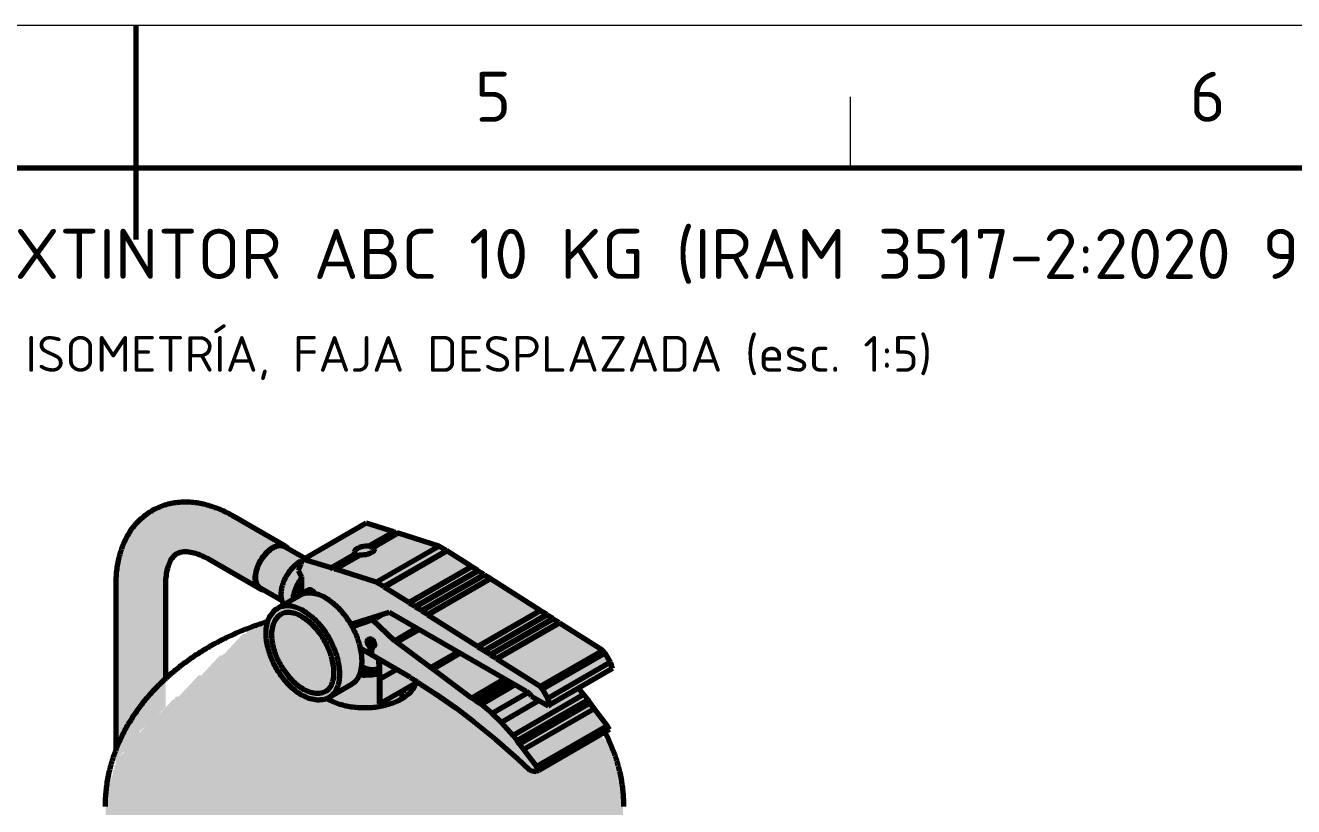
# Model space of a CAD drawing. Header units: millimetres. Extents: x 0 to 420, y 0 to 297.
# Drawn here: x 202.3 to 291, y 242.3 to 297 of the extents above; entities that cross this region are included whole.
import ezdxf
from ezdxf.enums import TextEntityAlignment as Align

# ---------------------------------------------------------------- set-up
doc = ezdxf.new("R2010")
doc.units = ezdxf.units.MM
for name, color, linetype, lineweight in [('01-VISIBLE', 7, 'CONTINUOUS', 70), ('06-TEXTO', 7, 'CONTINUOUS', 25), ('07-RECUADRO', 7, 'CONTINUOUS', 70), ('08-FINA', 5, 'CONTINUOUS', 18), ('13-GRAFICA', 30, 'CONTINUOUS', 18)]:
    doc.layers.add(name, color=color, linetype=linetype, lineweight=lineweight)
doc.styles.add('ISO3098', font='isocpeur.ttf')

msp = doc.modelspace()

# ---------------------------------------------------------------- hatches: boundary and pattern name
at = {"layer": '13-GRAFICA', "true_color": 0x202020}
h = msp.add_hatch(color=7, dxfattribs=at)
h.dxf.hatch_style = 1
h.paths.add_polyline_path([(208.591, 245.597), (208.591, 258.297), (208.691, 258.297), (208.791, 259.797), (208.891, 259.797), (208.891, 259.997), (208.991, 259.997), (209.191, 260.897), (209.291, 260.897), (209.391, 261.297), (209.591, 261.397), (209.591, 261.597), (209.991, 261.897), (209.991, 262.097), (210.091, 262.097), (210.591, 262.697), (210.991, 262.797), (211.091, 262.997), (211.291, 262.997), (211.291, 263.097), (211.491, 263.097), (211.491, 263.197), (211.691, 263.197), (211.691, 263.297), (211.891, 263.297), (211.891, 263.397), (212.991, 263.497), (212.991, 263.597), (214.091, 263.597), (214.091, 263.497), (214.591, 263.497), (214.591, 263.397), (215.191, 263.397), (215.191, 263.297), (215.491, 263.297), (215.491, 263.197), (215.691, 263.197), (215.691, 263.097), (215.891, 263.097), (215.891, 262.997), (216.091, 262.997), (216.091, 262.897), (216.391, 262.897), (216.391, 262.797), (216.591, 262.797), (216.591, 262.697), (217.191, 262.497), (217.291, 262.297), (217.891, 262.097), (217.991, 261.897), (218.591, 261.697), (218.691, 261.497), (219.091, 261.397), (219.191, 261.197), (219.791, 260.997), (219.891, 260.797), (220.291, 260.697), (220.291, 260.597), (219.891, 260.597), (219.891, 260.497), (219.491, 260.397), (219.491, 260.297), (218.791, 259.697), (218.791, 259.497), (218.691, 259.497), (218.691, 259.297), (218.591, 259.297), (218.591, 259.097), (218.491, 259.097), (218.491, 258.697), (218.391, 258.697), (218.391, 257.997), (218.491, 257.997), (218.491, 257.797), (218.591, 257.797), (218.691, 257.597), (218.491, 257.597), (218.391, 257.797), (217.791, 257.997), (217.691, 258.197), (217.091, 258.397), (216.991, 258.597), (216.591, 258.697), (216.491, 258.897), (215.891, 259.097), (215.791, 259.297), (215.591, 259.297), (215.591, 259.397), (215.391, 259.397), (215.391, 259.497), (215.191, 259.497), (215.191, 259.597), (214.991, 259.597), (214.991, 259.697), (214.791, 259.697), (214.791, 259.797), (214.591, 259.797), (214.591, 259.897), (214.391, 259.897), (214.391, 259.997), (213.991, 259.997), (213.991, 260.097), (212.991, 260.097), (212.891, 259.897), (212.691, 259.897), (212.691, 259.797), (212.491, 259.697), (212.491, 259.497), (212.391, 259.497), (212.391, 259.297), (212.291, 259.297), (212.291, 258.997), (212.191, 258.997), (212.191, 258.397), (212.091, 258.397), (212.091, 249.197), (211.991, 249.197), (211.391, 248.497), (211.191, 248.497), (211.191, 248.397), (210.191, 247.497), (210.191, 247.297), (209.691, 246.897), (209.691, 246.697), (209.191, 246.297), (209.191, 246.097), (209.091, 246.097), (208.691, 245.597)])
at = {"layer": '13-GRAFICA', "true_color": 0xb21820}
h = msp.add_hatch(color=7, dxfattribs=at)
h.dxf.hatch_style = 1
h.paths.add_polyline_path([(224.791, 255.397), (224.691, 255.697), (224.591, 255.697), (223.691, 256.697), (223.491, 256.697), (223.391, 256.897), (223.191, 256.897), (223.191, 256.997), (222.991, 256.997), (222.991, 257.097), (222.791, 257.097), (222.791, 257.197), (222.491, 257.197), (222.291, 257.497), (221.991, 257.497), (221.891, 257.197), (221.591, 257.197), (221.591, 258.497), (221.491, 258.497), (221.491, 258.697), (221.391, 258.697), (221.391, 258.997), (221.491, 258.997), (221.591, 259.597), (221.791, 259.597), (221.791, 259.697), (221.991, 259.697), (222.091, 259.897), (222.691, 260.097), (222.791, 260.297), (223.391, 260.497), (223.491, 260.697), (223.691, 260.697), (223.691, 260.797), (223.891, 260.797), (223.991, 260.997), (224.591, 261.197), (224.691, 261.397), (225.291, 261.597), (225.391, 261.797), (225.591, 261.797), (225.591, 261.897), (225.791, 261.897), (225.791, 261.997), (225.991, 261.997), (225.991, 262.097), (226.391, 262.097), (226.391, 261.997), (226.791, 261.997), (226.791, 261.897), (227.091, 261.897), (227.091, 261.797), (227.391, 261.797), (227.391, 261.697), (227.691, 261.697), (227.691, 261.597), (228.091, 261.597), (228.191, 261.397), (228.391, 261.497), (228.391, 261.397), (228.691, 261.397), (228.691, 261.297), (228.991, 261.297), (228.991, 261.197), (229.291, 261.197), (229.291, 261.097), (229.591, 261.097), (229.591, 260.997), (229.991, 260.997), (229.991, 260.897), (230.291, 260.897), (230.291, 260.797), (230.591, 260.797), (230.591, 260.697), (230.891, 260.697), (230.891, 260.597), (231.191, 260.597), (231.191, 260.497), (231.591, 260.397), (231.691, 260.197), (231.891, 260.197), (231.891, 260.097), (232.191, 259.997), (232.291, 259.797), (232.691, 259.697), (232.691, 259.597), (232.991, 259.497), (233.091, 259.297), (233.491, 259.197), (233.591, 258.997), (233.791, 258.997), (233.891, 258.797), (234.091, 258.797), (234.191, 258.597), (234.391, 258.597), (234.491, 258.397), (234.691, 258.397), (234.691, 258.297), (234.991, 258.197), (235.091, 257.997), (235.491, 257.897), (235.591, 257.697), (235.791, 257.697), (235.891, 257.497), (236.291, 257.397), (236.391, 257.197), (236.591, 257.197), (236.591, 257.097), (236.891, 256.997), (236.991, 256.797), (237.391, 256.697), (237.491, 256.497), (237.691, 256.497), (237.791, 256.297), (237.991, 256.297), (237.991, 256.197), (238.291, 256.097), (238.391, 255.897), (238.791, 255.797), (238.891, 255.597), (239.091, 255.597), (239.191, 255.397), (239.391, 255.397), (239.491, 255.197), (239.691, 255.197), (239.691, 255.097), (239.991, 254.997), (240.091, 254.797), (240.491, 254.697), (240.491, 254.597), (240.791, 254.497), (240.891, 254.297), (241.291, 254.197), (241.391, 253.997), (241.591, 253.997), (241.591, 253.897), (241.891, 253.797), (241.991, 253.597), (242.191, 253.597), (242.191, 253.497), (242.391, 253.497), (242.491, 253.297), (242.691, 253.297), (242.691, 253.197), (242.891, 253.097), (242.991, 252.697), (243.091, 252.697), (243.191, 252.397), (243.291, 252.397), (243.291, 251.897), (242.991, 251.797), (242.991, 251.697), (242.791, 251.697), (242.791, 251.597), (242.591, 251.597), (242.491, 251.397), (241.891, 251.197), (241.791, 250.997), (241.191, 250.797), (241.091, 250.597), (240.691, 250.497), (240.591, 250.297), (239.991, 250.097), (239.891, 249.897), (239.291, 249.697), (239.191, 249.497), (238.691, 249.397), (238.691, 249.497), (238.491, 249.497), (238.391, 249.697), (237.791, 249.897), (237.391, 250.397), (237.191, 250.397), (237.191, 250.497), (236.991, 250.497), (236.891, 250.697), (236.491, 250.797), (236.391, 250.997), (235.791, 251.197), (235.691, 251.397), (235.091, 251.597), (234.991, 251.797), (234.791, 251.797), (234.791, 251.897), (234.591, 251.897), (234.491, 252.097), (233.891, 252.297), (233.791, 252.497), (233.191, 252.697), (233.091, 252.897), (232.491, 253.097), (232.391, 253.297), (232.191, 253.297), (232.191, 253.397), (231.991, 253.397), (231.891, 253.597), (231.291, 253.797), (231.191, 253.997), (230.591, 254.197), (230.491, 254.397), (229.891, 254.597), (229.791, 254.797), (229.591, 254.797), (229.591, 254.897), (229.391, 254.897), (229.291, 255.097), (228.691, 255.297), (228.591, 255.497), (227.991, 255.697), (227.891, 255.897), (227.491, 255.897), (227.491, 255.797), (227.191, 255.797), (227.191, 255.697), (226.891, 255.697), (226.891, 255.597), (226.591, 255.597), (226.591, 255.497), (226.291, 255.497), (226.291, 255.397), (225.891, 255.397), (225.891, 255.297), (225.591, 255.297), (225.591, 255.197), (225.291, 255.197), (225.291, 255.097), (224.991, 255.097), (224.891, 255.397)])
at = {"layer": '13-GRAFICA', "true_color": 0xcba23e}
h = msp.add_hatch(color=7, dxfattribs=at)
h.dxf.hatch_style = 1
h.paths.add_polyline_path([(221.591, 257.697), (221.391, 256.997), (221.091, 256.897), (221.091, 256.797), (220.891, 256.797), (220.891, 256.697), (220.691, 256.697), (220.591, 256.497), (220.291, 256.497), (220.191, 256.797), (219.991, 256.797), (219.991, 256.897), (219.791, 256.897), (219.691, 257.097), (219.291, 257.197), (219.191, 257.397), (218.791, 257.497), (218.791, 257.597), (218.491, 257.797), (218.491, 257.997), (218.391, 257.997), (218.391, 258.697), (218.491, 258.697), (218.491, 259.097), (218.591, 259.097), (218.791, 259.697), (218.891, 259.697), (219.491, 260.397), (219.691, 260.397), (219.691, 260.497), (219.891, 260.497), (219.891, 260.597), (220.291, 260.597), (220.291, 260.497), (220.891, 260.297), (220.991, 260.097), (221.591, 259.897), (221.591, 259.797), (221.791, 259.697), (221.791, 259.597), (221.591, 259.597), (221.591, 259.297), (221.491, 259.297), (221.491, 258.997), (221.391, 258.997), (221.391, 258.697), (221.491, 258.697), (221.491, 258.497), (221.591, 258.497)])
h = msp.add_hatch(color=7, dxfattribs=at)
h.dxf.hatch_style = 1
h.paths.add_polyline_path([(221.491, 257.497), (221.591, 257.497), (221.591, 257.097), (221.391, 257.097), (221.391, 257.197), (221.491, 257.197)])
at = {"layer": '13-GRAFICA', "true_color": 0xd6d9de}
h = msp.add_hatch(color=7, dxfattribs=at)
h.dxf.hatch_style = 1
h.paths.add_polyline_path([(221.891, 257.197), (221.991, 257.497), (222.291, 257.497), (222.491, 257.197), (222.191, 257.197), (222.191, 257.297)])
at = {"layer": '13-GRAFICA', "true_color": 0xffffff}
h = msp.add_hatch(color=7, dxfattribs=at)
h.dxf.hatch_style = 1
h.paths.add_polyline_path([(219.191, 254.797), (219.191, 255.197), (219.291, 255.197), (219.291, 255.497), (219.391, 255.497), (219.391, 255.697), (219.591, 255.797), (219.591, 255.997), (219.791, 255.997), (219.991, 256.297), (220.591, 256.497), (220.691, 256.697), (221.291, 256.897), (221.391, 257.097), (221.591, 257.097), (221.591, 257.197), (222.091, 257.197), (222.091, 257.297), (222.191, 257.297), (222.191, 257.197), (222.791, 257.197), (222.791, 257.097), (223.391, 256.897), (223.491, 256.697), (223.691, 256.697), (223.691, 256.597), (224.691, 255.697), (224.691, 255.497), (224.891, 255.397), (224.891, 255.197), (225.091, 255.097), (225.091, 254.897), (225.191, 254.897), (225.191, 254.697), (225.291, 254.697), (225.291, 254.497), (225.391, 254.497), (225.391, 254.297), (225.491, 254.297), (225.491, 253.997), (225.591, 253.997), (225.591, 253.697), (225.691, 253.697), (225.691, 253.197), (225.791, 253.197), (225.791, 251.897), (225.691, 251.897), (225.691, 251.497), (225.491, 251.397), (225.491, 251.197), (225.391, 251.197), (225.191, 250.897), (224.991, 250.897), (224.891, 250.697), (224.491, 250.597), (224.391, 250.397), (224.191, 250.397), (224.191, 250.297), (223.991, 250.297), (223.891, 250.097), (223.691, 250.097), (223.691, 249.997), (223.491, 249.997), (223.491, 249.897), (223.191, 249.897), (223.191, 249.797), (222.291, 249.797), (222.291, 249.897), (221.991, 249.897), (221.991, 249.997), (221.391, 250.197), (221.191, 250.497), (220.991, 250.497), (220.991, 250.597), (220.391, 251.097), (220.391, 251.297), (220.091, 251.497), (220.091, 251.697), (219.891, 251.797), (219.891, 251.997), (219.791, 251.997), (219.791, 252.197), (219.691, 252.197), (219.691, 252.397), (219.591, 252.397), (219.591, 252.597), (219.491, 252.597), (219.491, 252.897), (219.391, 252.897), (219.291, 253.497), (219.191, 253.497), (219.191, 253.997), (219.091, 253.997), (219.091, 254.797)])
at = {"layer": '13-GRAFICA', "true_color": 0xb21820}
h = msp.add_hatch(color=7, dxfattribs=at)
h.dxf.hatch_style = 1
h.paths.add_polyline_path([(226.291, 255.397), (226.291, 255.497), (226.591, 255.497), (226.591, 255.597), (226.691, 255.597), (226.691, 253.897), (226.591, 253.897), (226.491, 254.097), (226.291, 254.097), (226.291, 253.997), (226.191, 253.997), (226.191, 255.397)])
h = msp.add_hatch(color=7, dxfattribs=at)
h.dxf.hatch_style = 1
h.paths.add_polyline_path([(226.891, 255.597), (226.891, 255.697), (227.191, 255.697), (227.191, 255.797), (227.491, 255.797), (227.491, 255.897), (227.891, 255.897), (227.991, 255.697), (228.591, 255.497), (228.691, 255.297), (229.291, 255.097), (229.391, 254.897), (229.791, 254.797), (229.891, 254.597), (230.491, 254.397), (230.591, 254.197), (231.191, 253.997), (231.291, 253.797), (231.891, 253.597), (231.991, 253.397), (232.391, 253.297), (232.491, 253.097), (233.091, 252.897), (233.191, 252.697), (233.791, 252.497), (233.891, 252.297), (234.491, 252.097), (234.591, 251.897), (234.991, 251.797), (235.091, 251.597), (235.691, 251.397), (235.791, 251.197), (235.991, 251.197), (235.991, 251.097), (236.391, 250.997), (236.491, 250.797), (236.891, 250.697), (236.991, 250.497), (237.391, 250.397), (237.791, 249.897), (238.391, 249.697), (238.391, 249.597), (238.691, 249.497), (238.691, 249.397), (239.191, 249.497), (239.291, 249.697), (239.891, 249.897), (239.991, 250.097), (240.191, 250.097), (240.191, 250.197), (240.391, 250.197), (240.391, 250.297), (240.591, 250.297), (240.691, 250.497), (240.991, 250.597), (240.991, 250.497), (241.491, 250.097), (241.491, 249.897), (241.691, 249.797), (241.691, 249.597), (241.891, 249.497), (241.891, 249.297), (242.191, 249.097), (242.191, 248.897), (242.291, 248.897), (242.291, 248.797), (242.591, 248.597), (242.591, 248.397), (242.891, 248.197), (242.891, 247.997), (243.091, 247.897), (243.091, 247.597), (242.491, 247.397), (242.391, 247.197), (241.991, 247.097), (241.891, 246.897), (241.691, 246.897), (241.691, 246.797), (241.291, 246.697), (241.191, 246.497), (240.591, 246.297), (240.491, 246.097), (239.891, 245.897), (239.791, 245.697), (239.591, 245.697), (239.591, 245.597), (239.391, 245.597), (239.291, 245.397), (238.691, 245.197), (238.591, 244.997), (238.391, 244.997), (238.391, 244.897), (238.191, 244.897), (238.191, 244.797), (237.591, 244.797), (236.791, 245.697), (236.591, 245.697), (236.591, 245.797), (236.491, 245.797), (235.991, 246.397), (235.791, 246.397), (235.291, 246.997), (235.091, 246.997), (234.791, 247.397), (234.591, 247.397), (234.191, 247.897), (233.991, 247.897), (233.691, 248.297), (233.491, 248.297), (233.291, 248.597), (233.091, 248.597), (232.891, 248.897), (232.691, 248.897), (232.691, 248.997), (232.591, 248.997), (232.491, 249.197), (232.291, 249.197), (232.091, 249.497), (231.891, 249.497), (231.791, 249.697), (231.591, 249.697), (231.391, 249.997), (231.191, 249.997), (231.091, 250.197), (230.891, 250.197), (230.891, 250.297), (230.591, 250.397), (230.491, 250.597), (230.291, 250.597), (230.291, 250.697), (230.091, 250.697), (229.991, 250.897), (229.791, 250.897), (229.591, 251.197), (229.191, 251.297), (229.091, 251.497), (228.691, 251.597), (228.591, 251.797), (228.191, 251.897), (228.091, 252.097), (227.491, 252.297), (227.391, 252.497), (226.991, 252.597), (226.891, 252.797), (226.691, 252.797), (226.691, 252.897), (226.691, 253.897), (226.691, 255.597)])
h = msp.add_hatch(color=7, dxfattribs=at)
h.dxf.hatch_style = 1
h.paths.add_polyline_path([(212.591, 249.797), (212.691, 249.797), (212.791, 249.997), (212.991, 249.997), (214.391, 251.497), (214.591, 251.497), (215.891, 252.897), (216.091, 252.897), (216.091, 252.997), (216.191, 252.997), (217.491, 254.397), (217.691, 254.397), (217.991, 254.797), (219.191, 254.997), (219.191, 254.797), (219.091, 254.797), (219.191, 253.497), (219.291, 253.497), (219.291, 253.097), (219.391, 253.097), (219.391, 252.897), (219.491, 252.897), (219.491, 252.597), (219.591, 252.597), (219.591, 252.397), (219.691, 252.397), (219.891, 251.797), (220.091, 251.697), (220.091, 251.497), (220.391, 251.297), (220.391, 251.097), (220.491, 251.097), (220.991, 250.497), (221.191, 250.497), (221.391, 250.197), (221.591, 250.197), (221.591, 250.097), (221.791, 250.097), (221.791, 249.997), (221.991, 249.997), (221.991, 249.897), (222.291, 249.897), (222.291, 249.797), (223.191, 249.797), (223.191, 249.897), (223.491, 249.897), (223.591, 249.697), (223.891, 249.697), (223.891, 249.597), (224.391, 249.497), (224.391, 249.397), (224.891, 249.397), (224.891, 249.297), (225.991, 249.297), (225.991, 249.197), (226.291, 249.197), (226.291, 249.297), (227.191, 249.297), (227.191, 249.397), (227.891, 249.497), (227.891, 249.597), (228.091, 249.597), (228.091, 249.697), (228.591, 249.797), (228.691, 249.997), (228.891, 249.997), (228.891, 250.097), (229.491, 250.597), (229.591, 250.997), (229.791, 250.997), (229.791, 250.897), (229.991, 250.897), (230.091, 250.697), (230.291, 250.697), (230.291, 250.597), (230.491, 250.597), (230.591, 250.397), (230.791, 250.397), (230.891, 250.197), (231.091, 250.197), (231.191, 249.997), (231.391, 249.997), (231.391, 249.897), (231.491, 249.897), (231.591, 249.697), (231.791, 249.697), (231.891, 249.497), (232.091, 249.497), (232.291, 249.197), (232.491, 249.197), (232.691, 248.897), (232.891, 248.897), (232.891, 248.797), (232.991, 248.797), (233.091, 248.597), (233.291, 248.597), (233.491, 248.297), (233.691, 248.297), (233.691, 248.197), (233.791, 248.197), (233.991, 247.897), (234.191, 247.897), (234.591, 247.397), (234.791, 247.397), (235.091, 246.997), (235.291, 246.997), (235.791, 246.397), (235.991, 246.397), (236.591, 245.697), (236.791, 245.697), (237.591, 244.797), (238.191, 244.797), (238.191, 244.897), (238.591, 244.997), (238.691, 245.197), (239.291, 245.397), (239.391, 245.597), (239.791, 245.697), (239.891, 245.897), (240.491, 246.097), (240.591, 246.297), (241.191, 246.497), (241.291, 246.697), (241.891, 246.897), (241.991, 247.097), (242.591, 247.297), (242.591, 247.197), (243.191, 246.697), (243.191, 246.297), (243.291, 246.297), (243.391, 245.597), (243.491, 245.597), (243.591, 244.897), (243.691, 244.897), (243.791, 244.197), (243.891, 244.197), (243.991, 242.397), (244.091, 242.397), (244.091, 240.497), (243.991, 240.497), (243.991, 240.097), (243.891, 240.097), (243.891, 239.797), (243.791, 239.797), (243.791, 239.497), (243.691, 239.497), (243.691, 239.197), (243.591, 239.197), (243.391, 238.297), (243.291, 238.297), (243.291, 238.097), (243.091, 237.997), (243.091, 237.797), (242.691, 237.497), (242.691, 237.297), (242.391, 237.097), (242.391, 236.897), (241.991, 236.597), (241.991, 236.397), (241.691, 236.197), (241.691, 235.997), (241.591, 235.997), (241.491, 235.797), (241.291, 235.797), (241.091, 235.497), (240.891, 235.497), (240.791, 235.297), (240.591, 235.297), (240.391, 234.997), (240.191, 234.997), (239.991, 234.697), (239.791, 234.697), (239.591, 234.397), (239.391, 234.397), (239.391, 234.297), (239.291, 234.297), (239.191, 234.097), (238.991, 234.097), (238.891, 233.897), (238.691, 233.897), (238.691, 233.797), (238.491, 233.797), (238.491, 233.697), (238.191, 233.697), (238.191, 233.597), (237.991, 233.597), (237.991, 233.497), (237.791, 233.497), (237.791, 233.397), (237.591, 233.397), (237.591, 233.297), (237.391, 233.297), (237.391, 233.197), (237.091, 233.197), (237.091, 233.097), (236.891, 233.097), (236.891, 232.997), (236.691, 232.997), (236.691, 232.897), (236.491, 232.897), (236.491, 232.797), (236.291, 232.797), (236.291, 232.697), (235.991, 232.697), (235.991, 232.597), (235.791, 232.597), (235.791, 232.497), (235.591, 232.497), (235.591, 232.397), (235.391, 232.397), (235.391, 232.297), (234.991, 232.297), (234.991, 232.197), (234.591, 232.197), (234.591, 232.097), (234.191, 232.097), (234.191, 231.997), (232.991, 231.797), (232.991, 231.697), (232.291, 231.597), (232.291, 231.497), (231.891, 231.497), (231.891, 231.397), (231.491, 231.397), (231.491, 231.297), (229.791, 231.197), (229.791, 231.097), (228.791, 231.097), (228.791, 230.997), (227.891, 230.997), (227.891, 230.897), (222.591, 230.997), (222.591, 231.097), (221.991, 231.097), (221.991, 231.197), (221.491, 231.197), (221.491, 231.297), (220.891, 231.297), (220.891, 231.397), (220.391, 231.397), (220.391, 231.497), (219.791, 231.497), (219.791, 231.597), (219.191, 231.597), (219.191, 231.697), (218.291, 231.797), (218.291, 231.897), (218.091, 231.897), (218.091, 231.997), (217.791, 231.997), (217.791, 232.097), (217.491, 232.097), (217.491, 232.197), (217.191, 232.197), (217.191, 232.297), (216.891, 232.297), (216.891, 232.397), (215.991, 232.597), (215.991, 232.697), (215.791, 232.697), (215.791, 232.797), (214.891, 232.997), (214.891, 233.097), (214.291, 233.297), (214.191, 233.497), (213.791, 233.597), (213.691, 233.797), (213.091, 233.997), (212.991, 234.197), (212.391, 234.397), (212.291, 234.597), (211.891, 234.697), (211.791, 234.897), (211.591, 234.897), (209.891, 236.697), (209.691, 236.697), (209.691, 236.797), (209.391, 236.997), (209.391, 237.197), (209.291, 237.197), (209.291, 237.397), (209.191, 237.397), (209.191, 237.597), (209.091, 237.597), (208.891, 238.197), (208.691, 238.297), (208.691, 238.497), (208.591, 238.497), (208.591, 238.697), (208.491, 238.697), (208.491, 238.897), (208.391, 238.897), (208.391, 239.097), (208.291, 239.097), (208.291, 239.297), (208.191, 239.297), (208.191, 239.497), (208.091, 239.497), (208.091, 240.497), (207.991, 240.497), (207.991, 241.397), (207.891, 241.397), (207.891, 243.097), (207.991, 243.097), (207.991, 243.497), (208.091, 243.497), (208.191, 244.197), (208.291, 244.197), (208.291, 244.497), (208.391, 244.497), (208.391, 244.897), (208.491, 244.897), (208.491, 245.197), (208.591, 245.197), (208.591, 245.597), (209.191, 246.097), (209.191, 246.297), (209.691, 246.697), (209.691, 246.897), (210.191, 247.297), (210.191, 247.497), (210.291, 247.497), (211.191, 248.497), (211.391, 248.497)])
h = msp.add_hatch(color=7, dxfattribs=at)
h.dxf.hatch_style = 1
h.paths.add_polyline_path([(225.491, 254.297), (225.391, 254.297), (225.391, 254.497), (225.291, 254.497), (225.091, 255.097), (225.591, 255.197), (225.591, 255.297), (225.891, 255.297), (225.891, 255.397), (226.191, 255.397), (226.191, 253.997), (226.191, 253.197), (225.991, 253.197), (225.991, 253.297), (225.691, 253.397)])
at = {"layer": '13-GRAFICA', "true_color": 0xd6d9de}
h = msp.add_hatch(color=7, dxfattribs=at)
h.dxf.hatch_style = 1
h.paths.add_polyline_path([(226.491, 253.397), (226.491, 253.497), (226.291, 253.497), (226.291, 253.697), (226.191, 253.697), (226.191, 253.997), (226.291, 253.997), (226.291, 254.097), (226.491, 254.097), (226.491, 253.997), (226.691, 253.897), (226.691, 253.497)])
at = {"layer": '13-GRAFICA', "true_color": 0xb21820}
h = msp.add_hatch(color=7, dxfattribs=at)
h.dxf.hatch_style = 1
h.paths.add_polyline_path([(226.491, 252.897), (226.491, 252.997), (226.291, 252.997), (226.191, 253.197), (226.191, 253.997), (226.291, 253.497), (226.591, 253.397), (226.691, 253.897), (226.691, 252.897)])
at = {"layer": '13-GRAFICA', "true_color": 0xcba23e}
h = msp.add_hatch(color=7, dxfattribs=at)
h.dxf.hatch_style = 1
h.paths.add_polyline_path([(225.691, 253.397), (225.991, 253.297), (225.991, 253.197), (226.191, 253.197), (226.291, 252.997), (226.891, 252.797), (226.891, 252.697), (226.991, 252.697), (226.991, 251.997), (226.891, 251.997), (226.891, 251.897), (226.191, 251.897), (226.191, 251.997), (225.791, 252.097)])
at = {"layer": '13-GRAFICA', "true_color": 0xc81e2d}
h = msp.add_hatch(color=7, dxfattribs=at)
h.dxf.hatch_style = 1
h.paths.add_polyline_path([(227.091, 249.597), (226.991, 252.597), (227.391, 252.497), (227.491, 252.297), (228.091, 252.097), (228.191, 251.897), (228.591, 251.797), (228.691, 251.597), (228.891, 251.597), (228.891, 251.497), (229.091, 251.497), (229.191, 251.297), (229.391, 251.297), (229.391, 251.197), (229.691, 251.097), (229.591, 250.897), (229.391, 250.897), (229.391, 250.797), (229.191, 250.797), (229.091, 250.597), (228.491, 250.397), (228.391, 250.197), (227.791, 249.997), (227.691, 249.797), (227.491, 249.797), (227.491, 249.697), (227.291, 249.697), (227.291, 249.597)])
at = {"layer": '13-GRAFICA', "true_color": 0xb21820}
h = msp.add_hatch(color=7, dxfattribs=at)
h.dxf.hatch_style = 1
h.paths.add_polyline_path([(224.091, 249.597), (223.591, 249.697), (223.491, 249.997), (223.891, 250.097), (223.991, 250.297), (224.191, 250.297), (224.191, 250.397), (224.391, 250.397), (224.491, 250.597), (224.691, 250.597), (224.691, 250.697), (224.891, 250.697), (224.991, 250.897), (225.191, 250.897), (225.191, 250.997), (225.491, 251.197), (225.491, 251.397), (225.691, 251.497), (225.691, 251.897), (225.791, 251.897), (225.791, 251.997), (226.191, 251.997), (226.191, 251.897), (226.891, 251.897), (226.891, 251.997), (226.991, 251.997), (226.991, 251.397), (227.091, 251.397), (227.091, 249.597), (227.691, 249.797), (227.791, 249.997), (227.991, 249.997), (227.991, 250.097), (228.391, 250.197), (228.491, 250.397), (229.091, 250.597), (229.191, 250.797), (229.591, 250.897), (229.491, 250.597), (229.391, 250.597), (228.891, 249.997), (228.691, 249.997), (228.591, 249.797), (228.091, 249.697), (228.091, 249.597), (227.891, 249.597), (227.891, 249.497), (227.191, 249.397), (227.191, 249.297), (226.291, 249.297), (226.291, 249.197), (225.991, 249.197), (225.991, 249.297), (224.891, 249.297), (224.891, 249.397), (224.391, 249.397), (224.391, 249.497), (224.091, 249.497)])

# ---------------------------------------------------------------- linework, layer by layer
at = {"layer": '01-VISIBLE'}
for p, q in [((220.464, 260.541), (216.864, 262.619)), ((226.109, 262.141), (221.725, 259.61)), ((228.048, 261.547), (226.109, 262.141)), ((228.048, 261.547), (226.329, 260.555)), ((228.12, 261.506), (226.418, 260.523)), ((228.288, 261.464), (226.582, 260.479)), ((228.36, 261.45), (226.634, 260.453)), ((228.12, 261.506), (228.048, 261.547)), ((228.192, 261.409), (228.12, 261.506)), ((228.36, 261.45), (228.288, 261.464)), ((231.21, 260.551), (228.36, 261.45)), ((221.851, 259.683), (220.439, 260.498)), ((226.826, 258.02), (231.21, 260.551)), ((227.352, 257.716), (231.736, 260.248)), ((227.376, 257.675), (231.76, 260.206)), ((231.736, 260.248), (231.21, 260.551)), ((231.76, 260.206), (231.736, 260.248)), ((233.484, 259.127), (231.76, 260.206)), ((218.724, 257.527), (215.124, 259.605)), ((221.545, 259.286), (221.353, 258.843)), ((221.593, 259.534), (221.545, 259.286)), ((221.725, 259.61), (221.593, 259.534)), ((223.664, 259.016), (221.725, 259.61)), ((225.382, 260.008), (223.664, 259.016)), ((225.438, 259.957), (223.736, 258.975)), ((225.611, 259.918), (223.904, 258.933)), ((225.703, 259.916), (223.976, 258.919)), ((233.484, 259.127), (229.1, 256.596)), ((233.508, 259.087), (233.484, 259.127)), ((221.353, 258.843), (221.593, 258.401)), ((221.593, 258.401), (221.593, 257.145)), ((223.736, 258.975), (223.664, 259.016)), ((223.808, 258.877), (223.736, 258.975)), ((223.904, 258.933), (223.808, 258.877)), ((223.976, 258.919), (223.904, 258.933)), ((226.826, 258.02), (223.976, 258.919)), ((233.508, 259.087), (229.124, 256.556)), ((233.939, 258.838), (229.555, 256.307)), ((233.963, 258.797), (229.579, 256.265)), ((234.371, 258.561), (229.987, 256.03)), ((234.395, 258.52), (230.011, 255.989)), ((234.802, 258.285), (230.418, 255.754)), ((234.826, 258.243), (230.442, 255.712)), ((233.939, 258.838), (233.508, 259.087)), ((233.963, 258.797), (233.939, 258.838)), ((234.371, 258.561), (233.963, 258.797)), ((234.395, 258.52), (234.371, 258.561)), ((234.802, 258.285), (234.395, 258.52)), ((234.826, 258.243), (234.802, 258.285)), ((238.298, 256.044), (234.826, 258.243)), ((208.598, 257.846), (208.598, 246.272)), ((212.078, 257.846), (212.078, 251.263)), ((220.246, 256.706), (218.749, 257.571)), ((221.949, 257.406), (222.091, 257.487)), ((227.352, 257.716), (226.826, 258.02)), ((227.376, 257.675), (227.352, 257.716)), ((229.1, 256.596), (227.376, 257.675)), ((221.485, 257.09), (219.929, 256.191)), ((229.124, 256.556), (229.1, 256.596)), ((229.555, 256.307), (229.124, 256.556)), ((225.05, 255.07), (227.735, 255.919)), ((227.348, 255.797), (226.803, 255.482)), ((227.735, 255.919), (237.314, 250.389)), ((229.579, 256.265), (229.555, 256.307)), ((229.987, 256.03), (229.579, 256.265)), ((230.011, 255.989), (229.987, 256.03)), ((230.418, 255.754), (230.011, 255.989)), ((230.442, 255.712), (230.418, 255.754)), ((233.914, 253.513), (230.442, 255.712)), ((238.298, 256.044), (233.914, 253.513)), ((238.322, 256.003), (233.938, 253.471)), ((238.753, 255.754), (234.369, 253.222)), ((238.777, 255.712), (234.393, 253.181)), ((238.322, 256.003), (238.298, 256.044)), ((238.753, 255.754), (238.322, 256.003)), ((238.777, 255.712), (238.753, 255.754)), ((239.183, 255.478), (238.777, 255.712)), ((225.094, 254.994), (225.437, 255.192)), ((225.097, 254.989), (225.463, 255.2)), ((225.1, 254.985), (225.483, 255.207)), ((225.101, 254.982), (225.499, 255.212)), ((225.102, 254.98), (225.509, 255.215)), ((225.117, 254.954), (225.133, 254.953)), ((225.72, 255.282), (225.126, 254.939)), ((225.678, 255.268), (225.133, 254.953)), ((226.567, 255.382), (225.147, 254.901)), ((225.437, 255.05), (226.779, 255.504)), ((225.437, 255.05), (225.983, 255.365)), ((226.567, 255.382), (226.779, 255.504)), ((228.099, 253.918), (226.567, 255.382)), ((226.779, 255.504), (226.803, 255.482)), ((228.099, 253.918), (229.65, 254.814)), ((228.267, 253.821), (229.818, 254.717)), ((239.183, 255.478), (234.799, 252.946)), ((239.207, 255.436), (234.823, 252.905)), ((239.615, 255.201), (235.231, 252.67)), ((239.639, 255.159), (235.255, 252.628)), ((239.207, 255.436), (239.183, 255.478)), ((239.615, 255.201), (239.207, 255.436)), ((239.639, 255.159), (239.615, 255.201)), ((242.681, 253.238), (239.639, 255.159)), ((226.264, 254.004), (226.335, 254.045)), ((228.267, 253.821), (228.099, 253.918)), ((230.637, 252.038), (228.267, 253.821)), ((225.724, 253.402), (229.176, 251.387)), ((226.584, 253.45), (226.655, 253.491)), ((232.548, 253.141), (230.637, 252.038)), ((232.716, 253.044), (230.805, 251.94)), ((233.938, 253.471), (233.914, 253.513)), ((234.369, 253.222), (233.938, 253.471)), ((234.393, 253.181), (234.369, 253.222)), ((234.799, 252.946), (234.393, 253.181)), ((234.823, 252.905), (234.799, 252.946)), ((242.681, 253.238), (238.297, 250.707)), ((242.848, 253.058), (238.463, 250.527)), ((242.848, 253.058), (242.681, 253.238)), ((243.219, 252.416), (242.848, 253.058)), ((225.809, 252.139), (226, 252.029)), ((227.045, 251.239), (227.004, 252.655)), ((227.033, 252.639), (227.073, 251.223)), ((230.805, 251.94), (230.637, 252.038)), ((235.231, 252.67), (234.823, 252.905)), ((235.255, 252.628), (235.231, 252.67)), ((238.297, 250.707), (235.255, 252.628)), ((243.219, 252.416), (238.835, 249.885)), ((243.362, 251.972), (243.219, 252.416)), ((227.045, 249.524), (227.045, 251.239)), ((228.272, 251.915), (227.073, 251.223)), ((227.073, 251.223), (227.073, 249.508)), ((229.176, 251.387), (229.2, 251.345)), ((229.2, 251.345), (229.68, 251.068)), ((233.511, 249.908), (230.805, 251.94)), ((235.829, 251.246), (233.511, 249.908)), ((235.997, 251.149), (233.679, 249.811)), ((243.362, 251.972), (238.978, 249.441)), ((225.085, 250.854), (223.529, 249.956)), ((229.704, 251.027), (227.073, 249.508)), ((228.457, 250.263), (228.602, 250.347)), ((228.457, 250.104), (228.457, 250.307)), ((228.602, 250.347), (228.602, 250.391)), ((228.602, 250.347), (228.74, 250.267)), ((228.74, 250.267), (228.74, 250.47)), ((229.68, 251.068), (229.704, 251.027)), ((229.704, 251.027), (230.972, 250.211)), ((236.236, 251.011), (233.87, 249.645)), ((236.547, 250.832), (234.181, 249.466)), ((237.477, 250.289), (234.948, 248.829)), ((237.314, 250.389), (237.362, 250.389)), ((237.362, 250.389), (237.554, 250.223)), ((238.463, 250.527), (238.297, 250.707)), ((238.835, 249.885), (238.463, 250.527)), ((241.358, 250.152), (240.968, 250.59)), ((227.073, 249.508), (227.045, 249.524)), ((230.972, 250.211), (232.409, 249.189)), ((233.679, 249.811), (233.511, 249.908)), ((233.87, 249.645), (233.679, 249.811)), ((234.181, 249.466), (233.87, 249.645)), ((234.948, 248.829), (234.181, 249.466)), ((238.223, 249.725), (235.594, 248.207)), ((241.358, 250.152), (236.409, 247.295)), ((241.645, 249.792), (236.696, 246.935)), ((241.79, 249.544), (236.84, 246.686)), ((237.554, 250.223), (237.673, 250.043)), ((237.673, 250.043), (238.847, 249.365)), ((238.978, 249.441), (238.835, 249.885)), ((238.847, 249.365), (238.978, 249.441)), ((241.645, 249.792), (241.358, 250.152)), ((241.79, 249.544), (241.645, 249.792)), ((242.077, 249.156), (241.79, 249.544)), ((232.409, 249.189), (233.631, 248.261)), ((235.594, 248.207), (234.948, 248.829)), ((242.077, 249.156), (237.127, 246.298)), ((242.988, 247.967), (242.077, 249.156)), ((233.631, 248.261), (235.188, 247.003)), ((236.409, 247.295), (235.594, 248.207)), ((242.988, 247.967), (238.038, 245.11)), ((243.143, 247.698), (238.193, 244.84)), ((243.143, 247.698), (242.988, 247.967)), ((235.188, 247.003), (236.72, 245.676)), ((236.696, 246.935), (236.409, 247.295)), ((236.84, 246.686), (236.696, 246.935)), ((237.127, 246.298), (236.84, 246.686)), ((238.038, 245.11), (237.127, 246.298)), ((236.72, 245.676), (237.558, 244.888)), ((238.193, 244.84), (238.038, 245.11)), ((237.558, 244.888), (237.703, 244.805)), ((237.703, 244.805), (238.014, 244.764)), ((238.014, 244.764), (238.193, 244.84))]:
    msp.add_line(p, q, dxfattribs=at)
for points in [[(216.864, 262.619), (216.76, 262.679), (216.654, 262.737), (216.548, 262.794), (216.44, 262.849), (216.332, 262.903), (216.224, 262.955), (216.114, 263.006), (216.004, 263.055), (215.893, 263.102), (215.781, 263.148), (215.669, 263.192), (215.556, 263.234), (215.442, 263.274), (215.328, 263.313), (215.213, 263.349), (215.097, 263.383), (214.981, 263.416), (214.864, 263.446), (214.747, 263.474), (214.629, 263.499), (214.511, 263.523), (214.392, 263.544), (214.273, 263.563), (214.153, 263.579), (214.033, 263.593), (213.913, 263.604), (213.793, 263.613), (213.673, 263.619), (213.552, 263.622), (213.431, 263.623), (213.311, 263.621), (213.19, 263.616), (213.07, 263.608), (212.95, 263.597), (212.83, 263.584), (212.71, 263.567), (212.591, 263.547), (212.473, 263.525), (212.355, 263.499), (212.238, 263.47), (212.121, 263.438), (212.006, 263.403), (211.891, 263.365), (211.778, 263.324), (211.666, 263.28), (211.555, 263.233), (211.445, 263.183), (211.337, 263.13), (211.23, 263.074), (211.124, 263.015), (211.021, 262.954), (210.919, 262.889), (210.819, 262.822), (210.721, 262.752), (210.624, 262.679), (210.53, 262.604), (210.438, 262.526), (210.348, 262.446), (210.26, 262.363), (210.174, 262.278), (210.09, 262.191), (210.009, 262.102), (209.93, 262.011), (209.854, 261.918), (209.78, 261.823), (209.708, 261.726), (209.638, 261.627), (209.571, 261.527), (209.507, 261.425), (209.445, 261.321), (209.385, 261.217), (209.327, 261.111), (209.272, 261.003), (209.22, 260.895), (209.17, 260.785), (209.122, 260.674), (209.076, 260.563), (209.033, 260.45), (208.992, 260.337), (208.953, 260.222), (208.916, 260.107), (208.882, 259.992), (208.85, 259.876), (208.819, 259.759), (208.791, 259.641), (208.765, 259.524), (208.741, 259.405), (208.719, 259.287), (208.699, 259.168), (208.681, 259.049), (208.665, 258.929), (208.65, 258.809), (208.638, 258.689), (208.627, 258.569), (208.618, 258.449), (208.61, 258.328), (208.605, 258.208), (208.601, 258.087), (208.598, 257.967), (208.598, 257.846)], [(215.124, 259.605), (215.015, 259.667), (214.904, 259.726), (214.792, 259.782), (214.678, 259.836), (214.563, 259.886), (214.447, 259.934), (214.329, 259.977), (214.209, 260.017), (214.089, 260.052), (213.967, 260.082), (213.844, 260.107), (213.72, 260.126), (213.595, 260.139), (213.469, 260.143), (213.343, 260.139), (213.219, 260.124), (213.096, 260.097), (212.977, 260.057), (212.864, 260.002)], [(218.724, 257.527), (218.625, 257.599), (218.543, 257.688), (218.478, 257.791), (218.429, 257.903), (218.395, 258.02), (218.374, 258.14), (218.364, 258.262), (218.364, 258.384), (218.373, 258.505), (218.389, 258.626), (218.412, 258.746), (218.441, 258.864), (218.475, 258.981), (218.515, 259.096), (218.561, 259.209), (218.61, 259.321), (218.665, 259.43), (218.724, 259.536), (218.787, 259.641), (218.854, 259.742), (218.925, 259.841), (219.001, 259.937), (219.081, 260.029), (219.164, 260.118), (219.252, 260.202), (219.345, 260.282), (219.441, 260.356), (219.542, 260.424), (219.648, 260.485), (219.758, 260.537), (219.873, 260.579), (219.991, 260.608), (220.112, 260.622), (220.234, 260.617), (220.352, 260.591), (220.464, 260.541)], [(218.749, 257.571), (218.65, 257.642), (218.569, 257.733), (218.505, 257.836), (218.458, 257.948), (218.426, 258.066), (218.407, 258.186), (218.399, 258.308), (218.401, 258.429), (218.411, 258.551), (218.429, 258.671), (218.454, 258.79), (218.485, 258.908), (218.521, 259.024), (218.563, 259.139), (218.61, 259.251), (218.662, 259.361), (218.719, 259.469), (218.78, 259.574), (218.845, 259.677), (218.914, 259.777), (218.988, 259.874), (219.066, 259.968), (219.148, 260.058), (219.235, 260.143), (219.326, 260.224), (219.421, 260.3), (219.521, 260.37), (219.626, 260.432), (219.735, 260.486), (219.848, 260.529), (219.966, 260.56), (220.087, 260.576), (220.209, 260.572), (220.327, 260.547), (220.439, 260.498)], [(220.464, 260.541), (220.498, 260.519), (220.531, 260.495), (220.563, 260.469), (220.592, 260.44), (220.62, 260.41), (220.646, 260.378)], [(225.3, 260.143), (225.35, 260.262), (225.447, 260.351), (225.56, 260.418), (225.681, 260.469), (225.807, 260.508), (225.935, 260.537), (226.066, 260.554), (226.198, 260.56), (226.329, 260.555)], [(225.382, 260.008), (225.361, 260.025), (225.341, 260.044), (225.324, 260.066), (225.311, 260.09), (225.303, 260.116), (225.3, 260.143)], [(226.495, 260.082), (226.372, 260.022), (226.243, 259.977), (226.111, 259.944), (225.976, 259.923), (225.839, 259.913), (225.703, 259.916)], [(226.418, 260.523), (226.403, 260.529), (226.389, 260.535), (226.374, 260.54), (226.359, 260.545), (226.344, 260.55), (226.329, 260.555)], [(226.418, 260.523), (226.431, 260.508), (226.444, 260.492), (226.457, 260.477), (226.47, 260.461), (226.483, 260.445), (226.495, 260.429)], [(226.495, 260.429), (226.509, 260.437), (226.524, 260.445), (226.538, 260.454), (226.553, 260.462), (226.567, 260.471), (226.582, 260.479)], [(226.7, 260.329), (226.69, 260.275), (226.664, 260.225), (226.628, 260.182), (226.587, 260.145), (226.542, 260.111), (226.495, 260.082)], [(226.582, 260.479), (226.591, 260.475), (226.6, 260.471), (226.608, 260.467), (226.617, 260.463), (226.625, 260.458), (226.634, 260.453)], [(226.634, 260.453), (226.652, 260.437), (226.668, 260.419), (226.681, 260.399), (226.691, 260.377), (226.698, 260.353), (226.7, 260.329)], [(212.864, 260.002), (212.76, 259.932), (212.666, 259.849), (212.581, 259.756), (212.506, 259.655), (212.439, 259.549), (212.381, 259.438), (212.329, 259.323), (212.283, 259.206), (212.243, 259.087), (212.209, 258.966), (212.179, 258.844), (212.153, 258.721), (212.132, 258.597), (212.115, 258.473), (212.101, 258.348), (212.09, 258.223), (212.083, 258.097), (212.079, 257.972), (212.078, 257.846)], [(220.386, 256.455), (220.317, 256.554), (220.263, 256.662), (220.224, 256.776), (220.197, 256.893), (220.18, 257.012), (220.174, 257.133), (220.176, 257.253), (220.185, 257.374), (220.201, 257.493), (220.224, 257.611), (220.252, 257.729), (220.285, 257.845), (220.323, 257.959), (220.366, 258.072), (220.413, 258.183), (220.465, 258.292), (220.52, 258.399), (220.58, 258.503), (220.643, 258.606), (220.71, 258.706), (220.781, 258.804), (220.855, 258.899), (220.934, 258.99), (221.016, 259.079), (221.101, 259.163), (221.191, 259.244), (221.285, 259.32), (221.382, 259.391), (221.484, 259.456), (221.589, 259.514)], [(225.382, 260.008), (225.391, 259.999), (225.4, 259.99), (225.409, 259.982), (225.419, 259.973), (225.428, 259.965), (225.438, 259.957)], [(225.505, 259.857), (225.493, 259.873), (225.482, 259.89), (225.47, 259.906), (225.459, 259.923), (225.449, 259.94), (225.438, 259.957)], [(225.703, 259.916), (225.687, 259.916), (225.672, 259.916), (225.657, 259.916), (225.641, 259.917), (225.626, 259.917), (225.611, 259.918)], [(221.013, 256.817), (221.025, 256.94), (221.045, 257.062), (221.07, 257.183), (221.101, 257.302), (221.138, 257.42), (221.18, 257.537), (221.226, 257.651), (221.277, 257.764), (221.332, 257.874), (221.391, 257.983), (221.455, 258.089), (221.522, 258.192), (221.593, 258.293)], [(218.956, 257.451), (218.915, 257.457), (218.875, 257.466), (218.836, 257.477), (218.797, 257.491), (218.76, 257.508), (218.724, 257.527)], [(221.418, 257.051), (221.432, 257.156), (221.453, 257.26), (221.48, 257.362), (221.513, 257.462), (221.551, 257.561), (221.593, 257.658)], [(221.866, 257.232), (221.869, 257.265), (221.875, 257.298), (221.886, 257.33), (221.901, 257.359), (221.922, 257.385), (221.949, 257.406)], [(221.949, 257.406), (221.981, 257.419), (222.016, 257.424), (222.051, 257.422), (222.085, 257.414), (222.118, 257.402), (222.149, 257.386)], [(222.091, 257.487), (222.123, 257.501), (222.157, 257.506), (222.192, 257.504), (222.227, 257.496), (222.259, 257.483), (222.291, 257.467)], [(222.149, 257.386), (222.177, 257.368), (222.204, 257.348), (222.23, 257.326), (222.254, 257.302), (222.276, 257.277), (222.298, 257.251)], [(222.291, 257.467), (222.337, 257.436), (222.379, 257.4), (222.418, 257.359), (222.453, 257.315), (222.483, 257.268), (222.51, 257.219)], [(225.085, 250.854), (225.186, 250.92), (225.281, 250.995), (225.368, 251.08), (225.446, 251.172), (225.517, 251.27), (225.579, 251.374), (225.633, 251.482), (225.68, 251.594), (225.719, 251.708), (225.752, 251.825), (225.779, 251.943), (225.799, 252.062), (225.814, 252.182), (225.824, 252.303), (225.829, 252.424), (225.83, 252.545), (225.826, 252.666), (225.819, 252.787), (225.808, 252.908), (225.793, 253.028), (225.774, 253.147), (225.753, 253.266), (225.728, 253.385), (225.701, 253.503), (225.67, 253.62), (225.637, 253.737), (225.601, 253.852), (225.563, 253.967), (225.522, 254.081), (225.479, 254.194), (225.434, 254.306), (225.386, 254.418), (225.336, 254.528), (225.284, 254.637), (225.23, 254.745), (225.173, 254.853), (225.115, 254.959), (225.054, 255.063), (224.992, 255.167), (224.927, 255.27), (224.861, 255.371), (224.792, 255.47), (224.721, 255.569), (224.649, 255.666), (224.575, 255.761), (224.498, 255.855), (224.42, 255.948), (224.339, 256.038), (224.257, 256.127), (224.173, 256.214), (224.087, 256.299), (223.998, 256.382), (223.908, 256.462), (223.815, 256.54), (223.721, 256.616), (223.624, 256.689), (223.526, 256.759), (223.425, 256.826), (223.322, 256.89), (223.217, 256.95), (223.109, 257.006), (223, 257.057), (222.888, 257.104), (222.775, 257.146), (222.659, 257.182), (222.542, 257.212), (222.423, 257.235), (222.303, 257.251), (222.182, 257.258), (222.061, 257.256), (221.941, 257.244), (221.822, 257.222), (221.705, 257.189), (221.592, 257.145), (221.485, 257.09)], [(223.529, 249.956), (223.421, 249.9), (223.309, 249.854), (223.193, 249.818), (223.075, 249.791), (222.954, 249.775), (222.833, 249.767), (222.712, 249.768), (222.591, 249.778), (222.471, 249.795), (222.352, 249.819), (222.234, 249.85), (222.119, 249.887), (222.005, 249.929), (221.893, 249.977), (221.783, 250.029), (221.676, 250.085), (221.57, 250.145), (221.467, 250.209), (221.366, 250.276), (221.267, 250.347), (221.17, 250.42), (221.075, 250.496), (220.983, 250.575), (220.892, 250.656), (220.804, 250.739), (220.718, 250.824), (220.633, 250.912), (220.551, 251.001), (220.471, 251.093), (220.393, 251.186), (220.317, 251.28), (220.243, 251.376), (220.171, 251.474), (220.101, 251.573), (220.033, 251.674), (219.967, 251.776), (219.903, 251.879), (219.841, 251.984), (219.782, 252.09), (219.724, 252.197), (219.669, 252.305), (219.616, 252.414), (219.565, 252.524), (219.516, 252.635), (219.47, 252.748), (219.426, 252.861), (219.384, 252.975), (219.345, 253.09), (219.309, 253.206), (219.275, 253.323), (219.245, 253.44), (219.217, 253.558), (219.192, 253.677), (219.17, 253.796), (219.151, 253.916), (219.136, 254.037), (219.125, 254.158), (219.117, 254.279), (219.114, 254.4), (219.114, 254.522), (219.119, 254.643), (219.129, 254.764), (219.144, 254.885), (219.164, 255.004), (219.19, 255.123), (219.222, 255.24), (219.26, 255.355), (219.306, 255.468), (219.358, 255.578), (219.417, 255.683), (219.485, 255.785), (219.559, 255.88), (219.641, 255.97), (219.731, 256.052), (219.827, 256.126), (219.929, 256.191)], [(223.289, 250.372), (223.181, 250.317), (223.067, 250.276), (222.95, 250.247), (222.83, 250.231), (222.709, 250.226), (222.588, 250.231), (222.468, 250.247), (222.349, 250.271), (222.233, 250.303), (222.118, 250.342), (222.006, 250.387), (221.896, 250.437), (221.788, 250.493), (221.683, 250.553), (221.581, 250.618), (221.481, 250.686), (221.383, 250.758), (221.288, 250.833), (221.195, 250.91), (221.105, 250.991), (221.017, 251.074), (220.931, 251.16), (220.848, 251.247), (220.767, 251.337), (220.688, 251.429), (220.611, 251.523), (220.537, 251.619), (220.465, 251.716), (220.395, 251.815), (220.328, 251.915), (220.263, 252.017), (220.2, 252.121), (220.139, 252.226), (220.081, 252.332), (220.025, 252.439), (219.972, 252.548), (219.921, 252.658), (219.873, 252.769), (219.827, 252.881), (219.784, 252.994), (219.744, 253.108), (219.707, 253.224), (219.672, 253.34), (219.641, 253.457), (219.613, 253.575), (219.588, 253.693), (219.567, 253.812), (219.55, 253.932), (219.537, 254.052), (219.528, 254.173), (219.523, 254.294), (219.524, 254.415), (219.529, 254.536), (219.54, 254.657), (219.557, 254.777), (219.581, 254.895), (219.612, 255.012), (219.65, 255.127), (219.697, 255.239), (219.752, 255.346), (219.817, 255.449), (219.891, 255.544), (219.975, 255.632), (220.068, 255.709), (220.169, 255.776)], [(221.729, 256.013), (221.619, 256.074), (221.506, 256.131), (221.39, 256.183), (221.273, 256.229), (221.153, 256.269), (221.032, 256.303), (220.908, 256.33), (220.784, 256.349), (220.658, 256.359), (220.531, 256.359), (220.406, 256.349), (220.281, 256.327), (220.159, 256.294), (220.042, 256.249), (219.929, 256.191)], [(221.609, 255.609), (221.498, 255.67), (221.385, 255.726), (221.268, 255.775), (221.15, 255.818), (221.028, 255.853), (220.905, 255.88), (220.779, 255.896), (220.653, 255.901), (220.527, 255.893), (220.403, 255.87), (220.283, 255.831), (220.169, 255.776)], [(223.289, 250.372), (223.39, 250.44), (223.481, 250.52), (223.561, 250.612), (223.63, 250.712), (223.688, 250.819), (223.737, 250.93), (223.776, 251.045), (223.808, 251.163), (223.831, 251.282), (223.849, 251.403), (223.859, 251.524), (223.864, 251.645), (223.864, 251.767), (223.859, 251.888), (223.85, 252.01), (223.836, 252.131), (223.818, 252.251), (223.797, 252.371), (223.772, 252.49), (223.744, 252.608), (223.712, 252.726), (223.678, 252.842), (223.64, 252.958), (223.6, 253.073), (223.557, 253.187), (223.511, 253.299), (223.463, 253.411), (223.412, 253.522), (223.359, 253.631), (223.303, 253.739), (223.245, 253.846), (223.185, 253.952), (223.122, 254.056), (223.058, 254.159), (222.99, 254.261), (222.921, 254.36), (222.85, 254.459), (222.776, 254.556), (222.7, 254.651), (222.622, 254.744), (222.541, 254.835), (222.458, 254.924), (222.374, 255.011), (222.286, 255.096), (222.197, 255.178), (222.105, 255.258), (222.011, 255.335), (221.914, 255.409), (221.815, 255.479), (221.713, 255.546), (221.609, 255.609)], [(223.529, 249.956), (223.631, 250.022), (223.726, 250.098), (223.814, 250.183), (223.893, 250.276), (223.963, 250.375), (224.026, 250.48), (224.08, 250.589), (224.126, 250.701), (224.166, 250.816), (224.198, 250.934), (224.225, 251.053), (224.245, 251.173), (224.26, 251.294), (224.269, 251.415), (224.274, 251.537), (224.274, 251.659), (224.27, 251.78), (224.262, 251.902), (224.25, 252.023), (224.235, 252.144), (224.216, 252.264), (224.194, 252.384), (224.169, 252.503), (224.141, 252.622), (224.11, 252.74), (224.076, 252.857), (224.04, 252.973), (224.001, 253.088), (223.959, 253.203), (223.916, 253.316), (223.869, 253.429), (223.821, 253.541), (223.77, 253.652), (223.717, 253.761), (223.662, 253.87), (223.605, 253.977), (223.546, 254.084), (223.484, 254.189), (223.421, 254.293), (223.356, 254.396), (223.288, 254.497), (223.219, 254.597), (223.147, 254.696), (223.074, 254.793), (222.998, 254.889), (222.921, 254.983), (222.842, 255.075), (222.76, 255.166), (222.677, 255.255), (222.592, 255.341), (222.504, 255.426), (222.415, 255.509), (222.323, 255.589), (222.229, 255.667), (222.134, 255.742), (222.036, 255.815), (221.936, 255.884), (221.833, 255.95), (221.729, 256.013)], [(219.228, 255.26), (219.113, 255.224), (218.998, 255.187), (218.883, 255.15), (218.769, 255.112), (218.654, 255.073), (218.54, 255.034), (218.426, 254.994), (218.313, 254.954), (218.199, 254.913), (218.086, 254.871), (217.973, 254.828), (217.861, 254.785), (217.748, 254.741), (217.636, 254.697), (217.524, 254.652), (217.413, 254.606), (217.301, 254.56), (217.19, 254.513), (217.079, 254.465), (216.969, 254.417), (216.859, 254.368), (216.749, 254.318), (216.639, 254.268), (216.53, 254.217), (216.421, 254.165), (216.312, 254.113), (216.204, 254.06), (216.096, 254.006), (215.988, 253.952), (215.881, 253.896), (215.774, 253.841), (215.667, 253.784), (215.561, 253.727), (215.455, 253.67), (215.349, 253.611), (215.244, 253.552), (215.14, 253.492), (215.035, 253.432), (214.931, 253.371), (214.828, 253.309), (214.724, 253.247), (214.622, 253.183), (214.519, 253.12), (214.417, 253.055), (214.316, 252.99), (214.215, 252.924), (214.114, 252.857), (214.014, 252.79), (213.914, 252.722), (213.815, 252.654), (213.716, 252.584), (213.618, 252.514), (213.52, 252.444), (213.423, 252.372), (213.326, 252.3), (213.23, 252.228), (213.134, 252.154), (213.039, 252.08), (212.945, 252.005), (212.851, 251.93), (212.757, 251.853), (212.664, 251.777), (212.572, 251.699), (212.48, 251.621), (212.389, 251.542), (212.298, 251.462), (212.208, 251.382), (212.119, 251.301), (212.03, 251.219), (211.942, 251.137), (211.854, 251.054), (211.768, 250.97), (211.681, 250.886), (211.596, 250.801), (211.511, 250.715), (211.427, 250.628), (211.344, 250.541), (211.261, 250.453), (211.179, 250.365), (211.098, 250.276), (211.017, 250.186), (210.937, 250.095), (210.858, 250.004), (210.78, 249.912), (210.703, 249.82), (210.626, 249.727), (210.55, 249.633), (210.475, 249.539), (210.401, 249.443), (210.328, 249.348), (210.255, 249.251), (210.183, 249.154), (210.113, 249.057), (210.043, 248.958), (209.974, 248.859), (209.906, 248.76), (209.838, 248.66), (209.772, 248.559), (209.707, 248.458), (209.642, 248.356), (209.579, 248.253), (209.516, 248.15), (209.455, 248.046), (209.394, 247.942), (209.335, 247.837), (209.276, 247.731), (209.219, 247.625), (209.162, 247.519), (209.107, 247.411), (209.053, 247.304), (208.999, 247.195), (208.947, 247.087), (208.896, 246.977), (208.846, 246.868), (208.797, 246.757), (208.749, 246.647), (208.703, 246.535), (208.657, 246.424), (208.613, 246.312), (208.57, 246.199), (208.528, 246.086), (208.487, 245.972), (208.447, 245.858), (208.409, 245.744), (208.372, 245.629), (208.336, 245.514), (208.301, 245.399), (208.267, 245.283), (208.235, 245.167), (208.204, 245.05), (208.174, 244.933), (208.146, 244.816), (208.119, 244.698), (208.093, 244.581), (208.068, 244.463), (208.044, 244.344), (208.022, 244.226), (208.002, 244.107), (207.982, 243.988), (207.964, 243.868), (207.947, 243.749), (207.932, 243.629), (207.918, 243.51), (207.905, 243.39), (207.893, 243.27), (207.883, 243.149), (207.874, 243.029), (207.867, 242.909), (207.861, 242.788), (207.856, 242.668), (207.853, 242.547), (207.851, 242.427), (207.85, 242.306)], [(226.584, 253.45), (226.455, 253.451), (226.345, 253.528), (226.264, 253.635), (226.212, 253.758), (226.2, 253.891), (226.264, 254.004)], [(226.264, 254.004), (226.29, 254.015), (226.318, 254.019), (226.346, 254.017), (226.373, 254.011), (226.399, 254.001), (226.424, 253.988)], [(226.335, 254.045), (226.361, 254.056), (226.389, 254.06), (226.416, 254.058), (226.444, 254.052), (226.47, 254.042), (226.495, 254.029)], [(226.424, 253.988), (226.507, 253.922), (226.573, 253.838), (226.621, 253.743), (226.648, 253.641), (226.643, 253.535), (226.584, 253.45)], [(226.495, 254.029), (226.578, 253.963), (226.643, 253.879), (226.691, 253.784), (226.718, 253.682), (226.714, 253.576), (226.655, 253.491)], [(225.802, 252.079), (225.821, 252.078), (225.841, 252.078), (225.86, 252.077), (225.88, 252.076), (225.899, 252.076), (225.919, 252.076)], [(227.024, 251.977), (226.899, 251.935), (226.769, 251.909), (226.638, 251.895), (226.506, 251.895), (226.374, 251.907), (226.245, 251.932), (226.119, 251.972), (226, 252.029)], [(225.654, 251.53), (225.78, 251.524), (225.906, 251.521), (226.032, 251.521), (226.158, 251.523), (226.284, 251.527), (226.409, 251.534), (226.535, 251.543), (226.66, 251.555), (226.785, 251.57), (226.91, 251.587), (227.035, 251.606)], [(225.734, 251.758), (225.864, 251.753), (225.994, 251.752), (226.124, 251.753), (226.254, 251.757), (226.384, 251.765), (226.513, 251.775), (226.642, 251.788), (226.771, 251.805), (226.9, 251.824), (227.028, 251.847)], [(225.776, 251.93), (225.855, 251.927), (225.934, 251.925), (226.013, 251.925), (226.092, 251.926), (226.171, 251.928), (226.25, 251.931)], [(225.791, 252.011), (225.833, 252.01), (225.874, 252.009), (225.915, 252.008), (225.957, 252.007), (225.998, 252.007), (226.04, 252.007)], [(228.602, 249.857), (228.713, 249.923), (228.821, 249.995), (228.925, 250.07), (229.026, 250.15), (229.123, 250.236), (229.216, 250.326), (229.302, 250.422), (229.383, 250.523), (229.456, 250.629), (229.521, 250.741), (229.576, 250.858), (229.621, 250.979)], [(228.602, 250.183), (228.625, 250.197), (228.648, 250.211), (228.671, 250.224), (228.694, 250.239), (228.717, 250.253), (228.74, 250.267)], [(223.365, 249.876), (223.471, 249.816), (223.578, 249.76), (223.687, 249.707), (223.797, 249.657), (223.909, 249.611), (224.022, 249.567), (224.136, 249.527), (224.251, 249.49), (224.367, 249.455), (224.484, 249.423), (224.601, 249.394), (224.72, 249.367), (224.838, 249.343), (224.957, 249.322), (225.077, 249.302), (225.197, 249.286), (225.317, 249.271), (225.437, 249.259), (225.558, 249.25), (225.679, 249.243), (225.8, 249.238), (225.921, 249.235), (226.042, 249.235), (226.163, 249.237), (226.284, 249.241), (226.405, 249.247), (226.525, 249.256), (226.646, 249.267), (226.766, 249.281), (226.886, 249.297), (227.006, 249.315), (227.125, 249.336), (227.244, 249.36), (227.362, 249.385), (227.48, 249.414), (227.597, 249.445), (227.713, 249.479), (227.828, 249.515), (227.943, 249.555), (228.056, 249.597), (228.168, 249.642), (228.279, 249.691), (228.389, 249.743), (228.496, 249.798), (228.602, 249.857)], [(228.457, 250.104), (228.481, 250.117), (228.506, 250.13), (228.53, 250.143), (228.554, 250.156), (228.578, 250.17), (228.602, 250.183)], [(244.15, 242.306), (244.149, 242.427), (244.147, 242.547), (244.144, 242.668), (244.139, 242.788), (244.133, 242.909), (244.126, 243.029), (244.117, 243.15), (244.107, 243.27), (244.095, 243.39), (244.082, 243.51), (244.068, 243.63), (244.053, 243.75), (244.036, 243.869), (244.018, 243.989), (243.998, 244.108), (243.977, 244.227), (243.955, 244.345), (243.932, 244.464), (243.907, 244.582), (243.881, 244.7), (243.854, 244.817), (243.825, 244.934), (243.796, 245.051), (243.764, 245.168), (243.732, 245.284), (243.699, 245.4), (243.664, 245.516), (243.628, 245.631), (243.591, 245.746), (243.552, 245.86), (243.512, 245.974), (243.472, 246.088), (243.43, 246.201), (243.386, 246.313), (243.342, 246.426), (243.296, 246.537), (243.25, 246.649), (243.202, 246.759), (243.153, 246.87), (243.103, 246.98), (243.052, 247.089), (243, 247.198), (242.946, 247.306), (242.892, 247.414), (242.836, 247.521)]]:
    msp.add_lwpolyline(points, dxfattribs=at)
at = {"layer": '07-RECUADRO'}
msp.add_line((210, 297), (210, 282), dxfattribs=at)
msp.add_lwpolyline([(25, 10), (410, 10), (410, 287), (25, 287)], close=True, dxfattribs=at)
at = {"layer": '08-FINA'}
msp.add_line((260, 287), (260, 292), dxfattribs=at)
msp.add_lwpolyline([(0, 0), (420, 0), (420, 297), (0, 297)], close=True, dxfattribs=at)

# ---------------------------------------------------------------- texts
at = {"layer": '06-TEXTO', "style": 'ISO3098'}
for s, height, p in [('5', 3.5, (235, 292)), ('6', 3.5, (285, 292)), ('EXTINTOR SUSTITUTO PARA EXTINTOR ABC 10 KG (IRAM 3517-2:2020 9.4.5)', 3.5, (217.5, 281)), ('ISOMETRÍA, FAJA DESPLAZADA (esc. 1:5)', 2.5, (234, 274))]:
    msp.add_text(s, height=height, dxfattribs=at).set_placement(p, align=Align.MIDDLE_CENTER)

doc.saveas('drawing.dxf')
